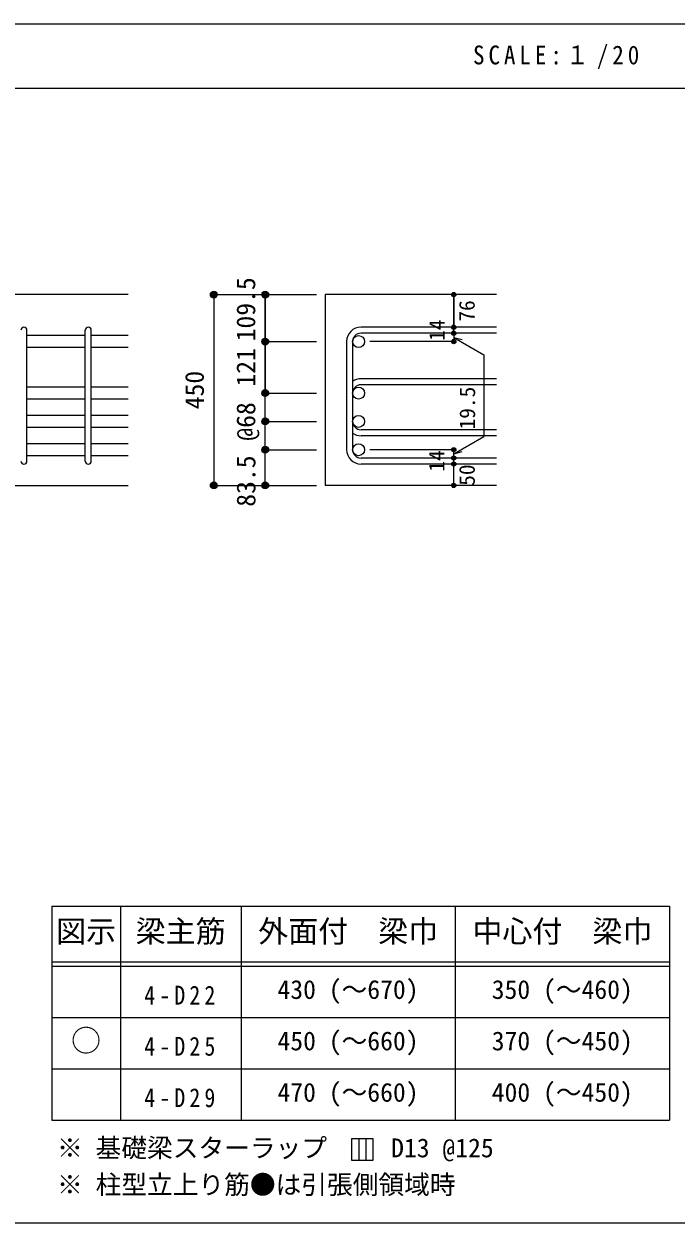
# Model space of a CAD drawing. Units: millimetres at full size, sheet at 1:20. Extents: x -3982 to 3969, y -2797 to 2801.
# Drawn here: x 900 to 2422, y 2 to 2801 of the extents above; entities that cross this region are included whole.
import ezdxf
from ezdxf.enums import TextEntityAlignment as Align

# ---------------------------------------------------------------- set-up
doc = ezdxf.new("R2010")
doc.units = ezdxf.units.MM
doc.header["$LTSCALE"] = 20
doc.header["$PDMODE"] = 32
doc.header["$PDSIZE"] = 10
for name, color, linetype in [('6-1_躯体線', 2, 'Continuous'), ('6-5_梁主筋', 7, 'Continuous'), ('6-6_S.T.P.', 7, 'Continuous'), ('6-7_文字', 7, 'Continuous'), ('6-D_寸法', 4, 'Continuous'), ('6-E_枠', 7, 'Continuous'), ('F-0_枠', 6, 'Continuous')]:
    doc.layers.add(name, color=color, linetype=linetype)
doc.styles.add('ＭＳ ゴシック', font='')
doc.styles.get('ＭＳ ゴシック').set_extended_font_data('MS Gothic')

msp = doc.modelspace()

# ---------------------------------------------------------------- linework, layer by layer
at = {"layer": '6-1_躯体線'}
for p, q in [((1143.29, 2169.12), (-6.71, 2169.12)), ((2003.29, 2169.12), (1603.29, 2169.12)), ((1603.29, 2169.12), (1603.29, 1723.62)), ((743.29, 1723.62), (1143.29, 1723.62)), ((2003.29, 1723.62), (1603.29, 1723.62))]:
    msp.add_line(p, q, dxfattribs=at)
at = {"layer": '6-5_梁主筋'}
for p, q in [((1043.29, 2073.51), (907.29, 2073.51)), ((1143.29, 2073.51), (1057.29, 2073.51)), ((1043.29, 2045.51), (907.29, 2045.51)), ((1143.29, 2045.51), (1057.29, 2045.51)), ((1043.29, 1953.12), (907.29, 1953.12)), ((1143.29, 1953.12), (1057.29, 1953.12)), ((1043.29, 1925.12), (907.29, 1925.12)), ((1143.29, 1925.12), (1057.29, 1925.12)), ((1043.29, 1887.12), (907.29, 1887.12)), ((1143.29, 1887.12), (1057.29, 1887.12)), ((1043.29, 1859.12), (907.29, 1859.12)), ((1143.29, 1859.12), (1057.29, 1859.12)), ((1043.29, 1821.12), (907.29, 1821.12)), ((1143.29, 1821.12), (1057.29, 1821.12)), ((1043.29, 1793.12), (907.29, 1793.12)), ((1143.29, 1793.12), (1057.29, 1793.12))]:
    msp.add_line(p, q, dxfattribs=at)
at = {"layer": '6-5_梁主筋', "color": 3}
for centre in [(1681.29, 2059.51), (1681.29, 1939.12), (1681.29, 1873.12), (1681.29, 1807.12)]:
    msp.add_circle(centre, 14, dxfattribs=at)
at = {"layer": '6-6_S.T.P.'}
for p, q in [((907.29, 1780.62), (907.29, 2086.01)), ((1043.29, 1780.62), (1043.29, 2086.01)), ((1057.29, 1780.62), (1057.29, 2086.01)), ((2003.29, 2093.01), (1686.79, 2093.01)), ((2003.29, 2079.01), (1686.79, 2079.01)), ((1653.29, 2059.51), (1653.29, 1807.12)), ((1667.29, 2059.51), (1667.29, 1807.12)), ((2003.29, 1972.62), (1686.79, 1972.62)), ((2003.29, 1958.62), (1686.79, 1958.62)), ((2003.29, 1853.62), (1686.79, 1853.62)), ((2003.29, 1839.62), (1686.79, 1839.62)), ((2003.29, 1787.62), (1686.79, 1787.62)), ((2003.29, 1773.62), (1686.79, 1773.62))]:
    msp.add_line(p, q, dxfattribs=at)
for centre, radius, start, end in [((900.29, 2086.01), 7, 0, 180), ((1050.29, 2086.01), 7, 0, 180), ((1686.79, 2059.51), 33.5, 90, 180), ((1686.79, 2059.51), 19.5, 90, 180), ((1686.79, 1939.12), 33.5, 90, 125.59765), ((1686.79, 1939.12), 19.5, 90, 180), ((1686.79, 1873.12), 19.5, 180, 270), ((1686.79, 1873.12), 33.5, 234.40235, 270), ((1686.79, 1807.12), 33.5, 180, 270), ((1686.79, 1807.12), 19.5, 180, 270), ((900.29, 1780.62), 7, 180, 0), ((1050.29, 1780.62), 7, 180, 0)]:
    msp.add_arc(centre, radius, start, end, dxfattribs=at)
at = {"layer": '6-7_文字'}
for p, q in [((1681.59, 198.44), (1681.59, 148.44)), ((1698.26, 198.44), (1698.26, 148.44))]:
    msp.add_line(p, q, dxfattribs=at)
msp.add_lwpolyline([(1664.93, 148.44), (1714.93, 148.44), (1714.93, 198.44), (1664.93, 198.44)], close=True, dxfattribs=at)
at = {"layer": '6-D_寸法'}
for p, q in [((1343.29, 2169.12), (1463.29, 2169.12)), ((1343.29, 2169.12), (1463.29, 2169.12)), ((1343.29, 2169.12), (1463.29, 2169.12)), ((1343.29, 2169.12), (1343.29, 1723.62)), ((1463.29, 2169.12), (1583.29, 2169.12)), ((1903.29, 2093.01), (1903.29, 2169.12)), ((1903.29, 2169.12), (1903.29, 2093.01)), ((1903.29, 2079.01), (1903.29, 2093.01)), ((1903.29, 2079.01), (1903.29, 2059.51)), ((1463.29, 2059.51), (1583.29, 2059.51)), ((1463.29, 2059.51), (1583.29, 2059.51)), ((1903.29, 2059.51), (1707.2, 2059.51)), ((1903.29, 2069.26), (1973.35, 2028.81)), ((1903.29, 2069.26), (1922.61, 2064.09)), ((1973.35, 2028.81), (1973.35, 1837.82)), ((1463.29, 1939.12), (1583.29, 1939.12)), ((1463.29, 1723.62), (1463.29, 1939.12)), ((1463.29, 1873.12), (1583.29, 1873.12)), ((1903.29, 1797.37), (1973.35, 1837.82)), ((1463.29, 1807.12), (1583.29, 1807.12)), ((1463.29, 1807.12), (1583.29, 1807.12)), ((1463.29, 1807.12), (1583.29, 1807.12)), ((1903.29, 1807.12), (1707.2, 1807.12)), ((1903.29, 1787.62), (1903.29, 1807.12)), ((1903.29, 1797.37), (1922.61, 1802.55)), ((1903.29, 1773.62), (1903.29, 1787.62)), ((1903.29, 1723.62), (1903.29, 1773.62)), ((1343.29, 1723.62), (1463.29, 1723.62)), ((1463.29, 1723.62), (1583.29, 1723.62))]:
    msp.add_line(p, q, dxfattribs=at)
for points in [[(1463.29, 2059.51), (1463.29, 2169.12), (1463.29, 2059.51)], [(1463.29, 1939.12), (1463.29, 2059.51), (1463.29, 1939.12)]]:
    msp.add_lwpolyline(points, dxfattribs=at)
for centre, radius in [((1343.29, 2169.12), 8), ((1343.29, 2169.12), 7.2), ((1343.29, 2169.12), 6.4), ((1343.29, 2169.12), 5.6), ((1343.29, 2169.12), 4.8), ((1343.29, 2169.12), 4), ((1343.29, 2169.12), 3.2), ((1343.29, 2169.12), 2.4), ((1343.29, 2169.12), 1.6), ((1343.29, 2169.12), 0.8), ((1463.29, 2169.12), 8), ((1463.29, 2169.12), 7.2), ((1463.29, 2169.12), 6.4), ((1463.29, 2169.12), 5.6), ((1463.29, 2169.12), 4.8), ((1463.29, 2169.12), 4), ((1463.29, 2169.12), 3.2), ((1463.29, 2169.12), 2.4), ((1463.29, 2169.12), 1.6), ((1463.29, 2169.12), 0.8), ((1903.29, 2169.12), 4), ((1903.29, 2169.12), 3.6), ((1903.29, 2169.12), 3.2), ((1903.29, 2169.12), 2.8), ((1903.29, 2169.12), 2.4), ((1903.29, 2169.12), 2), ((1903.29, 2169.12), 1.6), ((1903.29, 2169.12), 1.2), ((1903.29, 2169.12), 0.8), ((1903.29, 2169.12), 0.4), ((1903.29, 2093.01), 4), ((1903.29, 2079.01), 4), ((1903.29, 2093.01), 3.6), ((1903.29, 2079.01), 3.6), ((1903.29, 2093.01), 3.2), ((1903.29, 2079.01), 3.2), ((1903.29, 2093.01), 2.8), ((1903.29, 2079.01), 2.8), ((1903.29, 2093.01), 2.4), ((1903.29, 2079.01), 2.4), ((1903.29, 2093.01), 2), ((1903.29, 2079.01), 2), ((1903.29, 2093.01), 1.6), ((1903.29, 2079.01), 1.6), ((1903.29, 2093.01), 1.2), ((1903.29, 2079.01), 1.2), ((1903.29, 2093.01), 0.8), ((1903.29, 2079.01), 0.8), ((1903.29, 2093.01), 0.4), ((1903.29, 2079.01), 0.4), ((1463.29, 2059.51), 8), ((1463.29, 2059.51), 7.2), ((1463.29, 2059.51), 6.4), ((1463.29, 2059.51), 5.6), ((1463.29, 2059.51), 4.8), ((1463.29, 2059.51), 4), ((1463.29, 2059.51), 3.2), ((1463.29, 2059.51), 2.4), ((1463.29, 2059.51), 1.6), ((1463.29, 2059.51), 0.8), ((1903.29, 2059.51), 4), ((1903.29, 2059.51), 3.6), ((1903.29, 2059.51), 3.2), ((1903.29, 2059.51), 2.8), ((1903.29, 2059.51), 2.4), ((1903.29, 2059.51), 2), ((1903.29, 2059.51), 1.6), ((1903.29, 2059.51), 1.2), ((1903.29, 2059.51), 0.8), ((1903.29, 2059.51), 0.4), ((1463.29, 1939.12), 8), ((1463.29, 1939.12), 7.2), ((1463.29, 1939.12), 6.4), ((1463.29, 1939.12), 5.6), ((1463.29, 1939.12), 4.8), ((1463.29, 1939.12), 4), ((1463.29, 1939.12), 3.2), ((1463.29, 1939.12), 2.4), ((1463.29, 1939.12), 1.6), ((1463.29, 1939.12), 0.8), ((1463.29, 1873.12), 8), ((1463.29, 1873.12), 7.2), ((1463.29, 1873.12), 6.4), ((1463.29, 1873.12), 5.6), ((1463.29, 1873.12), 4.8), ((1463.29, 1873.12), 4), ((1463.29, 1873.12), 3.2), ((1463.29, 1873.12), 2.4), ((1463.29, 1873.12), 1.6), ((1463.29, 1873.12), 0.8), ((1463.29, 1807.12), 8), ((1463.29, 1807.12), 7.2), ((1463.29, 1807.12), 6.4), ((1463.29, 1807.12), 5.6), ((1463.29, 1807.12), 4.8), ((1463.29, 1807.12), 4), ((1463.29, 1807.12), 3.2), ((1463.29, 1807.12), 2.4), ((1463.29, 1807.12), 1.6), ((1463.29, 1807.12), 0.8), ((1903.29, 1807.12), 4), ((1903.29, 1787.62), 4), ((1903.29, 1807.12), 3.6), ((1903.29, 1807.12), 3.2), ((1903.29, 1807.12), 2.8), ((1903.29, 1807.12), 2.4), ((1903.29, 1807.12), 2), ((1903.29, 1807.12), 1.6), ((1903.29, 1807.12), 1.2), ((1903.29, 1807.12), 0.8), ((1903.29, 1807.12), 0.4), ((1903.29, 1773.62), 4), ((1903.29, 1787.62), 3.6), ((1903.29, 1773.62), 3.6), ((1903.29, 1787.62), 3.2), ((1903.29, 1773.62), 3.2), ((1903.29, 1787.62), 2.8), ((1903.29, 1773.62), 2.8), ((1903.29, 1787.62), 2.4), ((1903.29, 1773.62), 2.4), ((1903.29, 1787.62), 2), ((1903.29, 1773.62), 2), ((1903.29, 1787.62), 1.6), ((1903.29, 1773.62), 1.6), ((1903.29, 1787.62), 1.2), ((1903.29, 1773.62), 1.2), ((1903.29, 1787.62), 0.8), ((1903.29, 1773.62), 0.8), ((1903.29, 1787.62), 0.4), ((1903.29, 1773.62), 0.4), ((1343.29, 1723.62), 8), ((1343.29, 1723.62), 7.2), ((1343.29, 1723.62), 6.4), ((1343.29, 1723.62), 5.6), ((1343.29, 1723.62), 4.8), ((1343.29, 1723.62), 4), ((1343.29, 1723.62), 3.2), ((1343.29, 1723.62), 2.4), ((1343.29, 1723.62), 1.6), ((1343.29, 1723.62), 0.8), ((1463.29, 1723.62), 8), ((1463.29, 1723.62), 7.2), ((1463.29, 1723.62), 6.4), ((1463.29, 1723.62), 5.6), ((1463.29, 1723.62), 4.8), ((1463.29, 1723.62), 4), ((1463.29, 1723.62), 3.2), ((1463.29, 1723.62), 2.4), ((1463.29, 1723.62), 1.6), ((1463.29, 1723.62), 0.8), ((1903.29, 1723.62), 4), ((1903.29, 1723.62), 3.6), ((1903.29, 1723.62), 3.2), ((1903.29, 1723.62), 2.8), ((1903.29, 1723.62), 2.4), ((1903.29, 1723.62), 2), ((1903.29, 1723.62), 1.6), ((1903.29, 1723.62), 1.2), ((1903.29, 1723.62), 0.8), ((1903.29, 1723.62), 0.4)]:
    msp.add_circle(centre, radius, dxfattribs=at)
at = {"layer": '6-D_寸法', "color": 7}
for p in [(1343.29, 2169.12), (1463.29, 2169.12), (1903.29, 2169.12), (1903.29, 2093.01), (1903.29, 2079.01), (1463.29, 2059.51), (1903.29, 2059.51), (1463.29, 1939.12), (1463.29, 1873.12), (1463.29, 1807.12), (1903.29, 1807.12), (1903.29, 1807.12), (1903.29, 1807.12), (1903.29, 1787.62), (1903.29, 1773.62), (1343.29, 1723.62), (1463.29, 1723.62), (1903.29, 1723.62)]:
    msp.add_point(p, dxfattribs=at)
at = {"layer": '6-E_枠', "color": 3}
for p, q in [((965.14, 741.85), (965.14, 241.85)), ((965.14, 741.85), (2406.83, 741.85)), ((2406.83, 741.85), (2406.83, 241.85)), ((965.14, 241.85), (2406.83, 241.85))]:
    msp.add_line(p, q, dxfattribs=at)
at = {"layer": '6-E_枠'}
for p, q in [((1125.14, 741.85), (1125.14, 241.85)), ((1406.83, 741.85), (1406.83, 241.85)), ((1906.83, 741.85), (1906.83, 241.85)), ((965.14, 611.85), (2406.83, 611.85)), ((965.14, 601.85), (2406.83, 601.85)), ((965.14, 481.85), (2406.83, 481.85)), ((965.14, 361.85), (2406.83, 361.85))]:
    msp.add_line(p, q, dxfattribs=at)
at = {"layer": 'F-0_枠'}
msp.add_line((-3981.92, 2800.77), (3969.4, 2800.77), dxfattribs=at)
at = {"layer": 'F-0_枠', "color": 2}
for p, q in [((-3981.92, 2650.77), (2482.4, 2650.77)), ((2482.4, 1.97), (-3981.92, 1.97))]:
    msp.add_line(p, q, dxfattribs=at)

# ---------------------------------------------------------------- texts
at = {"layer": '6-7_文字', "color": 2, "style": 'ＭＳ ゴシック'}
for s, p in [('図示', (975.14, 641.85)), ('梁主筋', (1160.98, 641.85)), ('外面付\u3000梁巾', (1446.83, 641.85)), ('中心付\u3000梁巾', (1946.83, 641.85)), ('○', (1010.14, 386.85))]:
    msp.add_text(s, height=51.32, dxfattribs=at).set_placement(p, align=Align.BOTTOM_LEFT)
at = {"layer": '6-7_文字', "style": 'ＭＳ ゴシック'}
for s, p in [('430 (～670)', (1491.83, 511.85)), ('350 (～460)', (1991.83, 511.85)), ('450 (～660)', (1491.83, 391.85)), ('370 (～450)', (1991.83, 391.85)), ('470 (～660)', (1491.83, 271.85)), ('400 (～450)', (1991.83, 271.85)), ('※ 基礎梁スターラップ     D13 @125', (977.51, 142.13)), ('※ 柱型立上り筋●は引張側領域時', (977.51, 56.45))]:
    msp.add_text(s, height=43.99, dxfattribs=at).set_placement(p, align=Align.BOTTOM_LEFT)
at = {"layer": '6-7_文字', "color": 2, "insert": (1948.17, 2695.77), "char_height": 43.99, "attachment_point": 7, "style": 'ＭＳ ゴシック'}
msp.add_mtext('\\T1.34;\\W0.9;SCALE:１/20', dxfattribs=at)
at = {"layer": '6-7_文字', "char_height": 43.99, "attachment_point": 7, "style": 'ＭＳ ゴシック'}
for s, insert in [('\\T1.38;\\W0.85;4-D22', (1180.98, 511.85)), ('\\T1.38;\\W0.85;4-D25', (1180.98, 391.85)), ('\\T1.38;\\W0.85;4-D29', (1180.98, 271.85))]:
    msp.add_mtext(s, dxfattribs=dict(at, insert=insert))
at = {"layer": '6-D_寸法', "style": 'ＭＳ ゴシック'}
for s, height, p in [('109.5', 43.99, (1453.17, 2059.91)), ('76', 36.66, (1963.15, 2105.97)), ('14', 36.66, (1893.29, 2061.09)), ('121', 43.99, (1453.29, 1954.32)), ('450', 43.99, (1333.29, 1901.37)), ('19.5', 36.66, (1964.09, 1854.32)), ('@68', 43.99, (1453.29, 1828.12)), ('14', 36.66, (1892.63, 1755.95)), ('83.5', 43.99, (1453.55, 1673.95)), ('50', 36.66, (1963.36, 1722.83))]:
    msp.add_text(s, height=height, rotation=90, dxfattribs=at).set_placement(p, align=Align.BOTTOM_LEFT)

doc.saveas('drawing.dxf')
